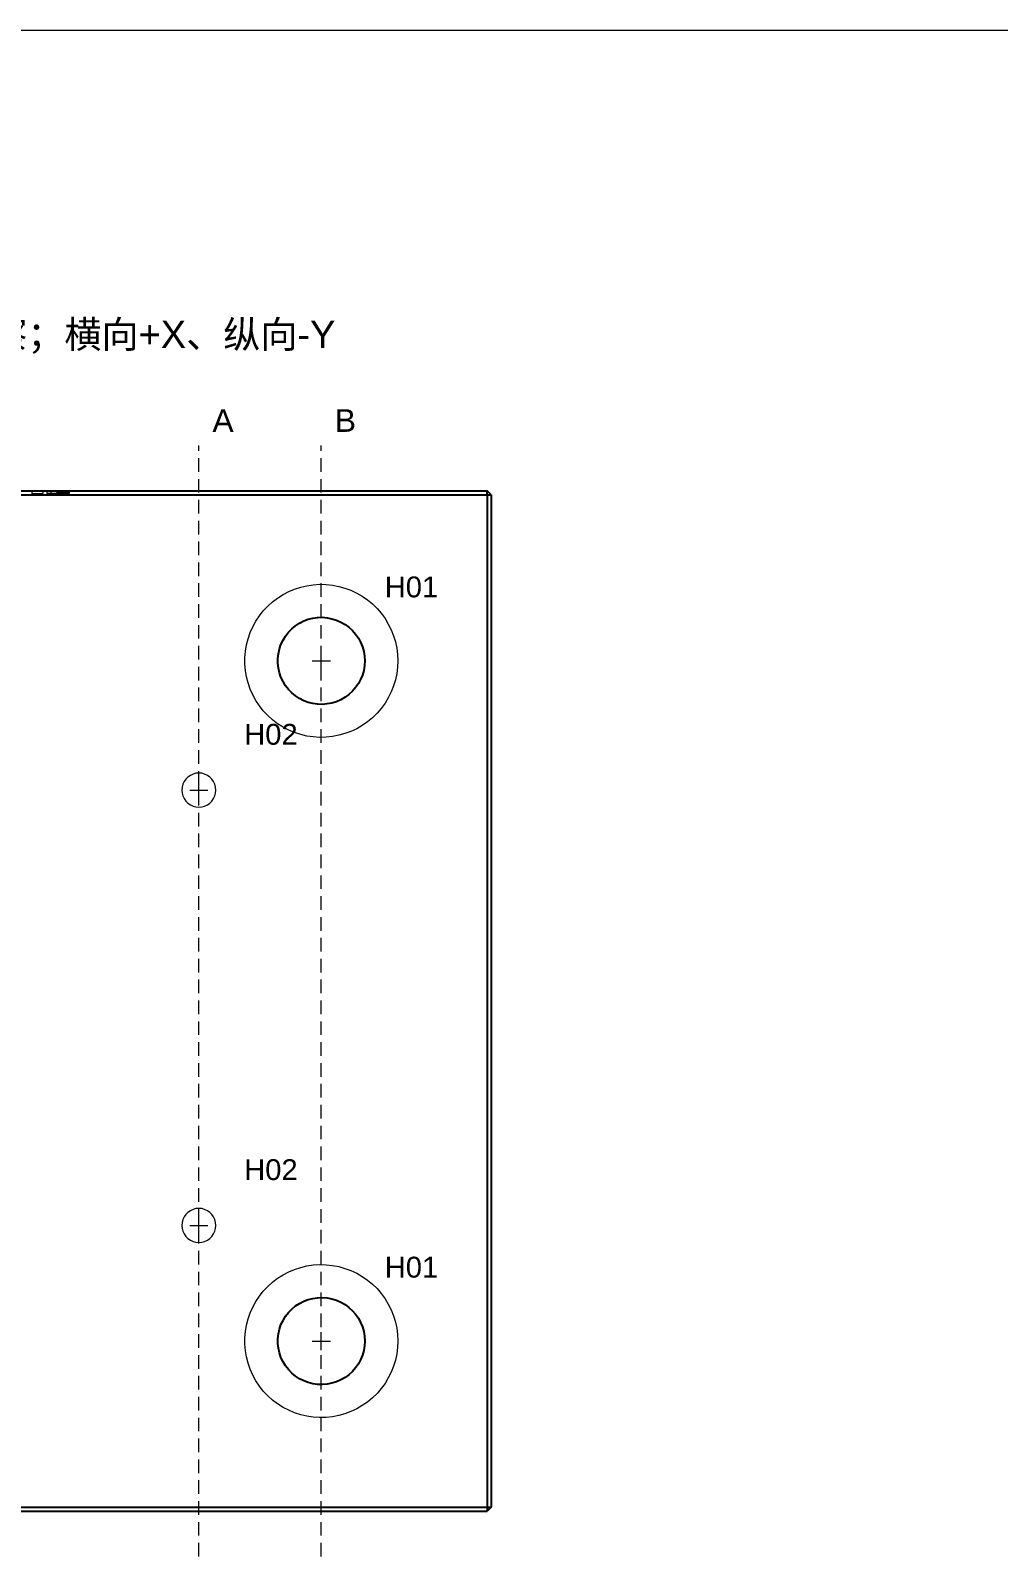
# Paper-space layout '04_孔表及加工说明' of a CAD drawing. Header units: millimetres. Extents: x 8 to 412, y 8 to 289.
# Drawn here: x 116.4 to 223.2, y 120.7 to 289 of the extents above; entities that cross this region are included whole.
import ezdxf
from ezdxf.enums import TextEntityAlignment as Align

# ---------------------------------------------------------------- set-up
doc = ezdxf.new("R2010")
doc.units = ezdxf.units.MM
doc.linetypes.add('WP_HIDDEN', pattern=[2.3, 1.5, -0.8])
for name, color, linetype, lineweight in [('ANNOTATIONS', 7, 'CONTINUOUS', 18), ('HIDDEN', 7, 'WP_HIDDEN', 13), ('VISIBLE', 7, 'CONTINUOUS', 25)]:
    doc.layers.add(name, color=color, linetype=linetype, lineweight=lineweight)
doc.styles.add('CJK', font='Arial Unicode.ttf')

psp = doc.layouts.new('04_孔表及加工说明')

# ---------------------------------------------------------------- linework, layer by layer
at = {"layer": 'ANNOTATIONS'}
for p, q in [((412, 289), (8, 289)), ((148.5, 218.5), (148.5, 220.5)), ((147.5, 219.5), (149.5, 219.5)), ((135, 204.25), (135, 206.25)), ((134, 205.25), (136, 205.25)), ((135, 156.25), (135, 158.25)), ((134, 157.25), (136, 157.25)), ((148.5, 143.5), (148.5, 145.5)), ((147.5, 144.5), (149.5, 144.5))]:
    psp.add_line(p, q, dxfattribs=at)
at = {"layer": 'HIDDEN'}
for p, q in [((135, 120.75), (135, 243.25)), ((148.5, 120.75), (148.5, 243.25))]:
    psp.add_line(p, q, dxfattribs=at)
for points in [[(117.78, 238.25), (116.56, 238.25)], [(116.56, 238.25), (116.56, 237.95)], [(116.56, 237.95), (117.78, 237.95)], [(117.78, 238.25), (117.78, 237.95)], [(119.48, 238.25), (118.25, 238.25)], [(118.25, 238.25), (119.46, 238.25)], [(118.25, 238.25), (118.25, 237.95)], [(118.25, 237.95), (119.48, 237.95)], [(119.46, 237.95), (118.25, 237.95)], [(118.68, 238.25), (118.68, 237.95)], [(119.32, 238.25), (118.68, 238.25)], [(118.68, 238.25), (119.38, 238.25)], [(119.42, 238.25), (118.68, 238.25)], [(118.68, 238.25), (119.48, 238.25)], [(118.68, 237.95), (119.32, 237.95)], [(119.38, 237.95), (118.68, 237.95)], [(118.68, 237.95), (119.42, 237.95)], [(119.48, 237.95), (118.68, 237.95)], [(119.32, 238.25), (119.32, 237.95)], [(119.48, 238.25), (119.32, 238.25)], [(119.32, 237.95), (119.48, 237.95)], [(119.38, 238.25), (119.51, 238.25)], [(119.38, 238.25), (119.38, 237.95)], [(119.51, 237.95), (119.38, 237.95)], [(119.42, 238.25), (119.42, 237.95)], [(119.57, 238.25), (119.42, 238.25)], [(119.42, 237.95), (119.57, 237.95)], [(119.46, 238.25), (119.55, 238.25)], [(119.46, 238.25), (119.46, 237.95)], [(119.55, 237.95), (119.46, 237.95)], [(119.63, 238.25), (119.48, 238.25)], [(119.48, 238.25), (119.48, 237.95)], [(119.48, 238.25), (119.48, 237.95)], [(119.55, 238.25), (119.48, 238.25)], [(119.48, 238.25), (119.58, 238.25)], [(119.48, 237.95), (119.63, 237.95)], [(119.48, 237.95), (119.55, 237.95)], [(119.58, 237.95), (119.48, 237.95)], [(119.51, 238.25), (119.62, 238.25)], [(119.51, 238.25), (119.51, 237.95)], [(119.62, 237.95), (119.51, 237.95)], [(119.55, 238.25), (119.64, 238.25)], [(119.55, 238.25), (119.55, 237.95)], [(119.55, 238.25), (119.55, 237.95)], [(119.62, 238.25), (119.55, 238.25)], [(119.64, 237.95), (119.55, 237.95)], [(119.55, 237.95), (119.62, 237.95)], [(119.57, 238.25), (119.57, 237.95)], [(119.64, 238.25), (119.57, 238.25)], [(119.57, 237.95), (119.64, 237.95)], [(119.58, 238.25), (119.66, 238.25)], [(119.58, 238.25), (119.58, 237.95)], [(119.66, 237.95), (119.58, 237.95)], [(119.62, 238.25), (119.62, 237.95)], [(119.68, 238.25), (119.62, 238.25)], [(119.62, 238.25), (119.67, 238.25)], [(119.62, 237.95), (119.68, 237.95)], [(119.67, 237.95), (119.62, 237.95)], [(119.7, 238.25), (119.63, 238.25)], [(119.63, 238.25), (119.63, 237.95)], [(119.63, 237.95), (119.7, 237.95)], [(119.64, 238.25), (119.72, 238.25)], [(119.64, 238.25), (119.64, 237.95)], [(119.64, 238.25), (119.64, 237.95)], [(119.7, 238.25), (119.64, 238.25)], [(119.72, 237.95), (119.64, 237.95)], [(119.64, 237.95), (119.7, 237.95)], [(119.66, 238.25), (119.72, 238.25)], [(119.66, 238.25), (119.66, 237.95)], [(119.72, 237.95), (119.66, 237.95)], [(119.67, 238.25), (119.71, 238.25)], [(119.67, 238.25), (119.67, 237.95)], [(119.71, 237.95), (119.67, 237.95)], [(119.68, 238.25), (119.68, 237.95)], [(119.73, 238.25), (119.68, 238.25)], [(119.68, 237.95), (119.73, 237.95)], [(119.77, 238.25), (119.7, 238.25)], [(119.7, 238.25), (119.7, 237.95)], [(119.7, 238.25), (119.7, 237.95)], [(119.75, 238.25), (119.7, 238.25)], [(119.7, 237.95), (119.77, 237.95)], [(119.7, 237.95), (119.75, 237.95)], [(119.71, 238.25), (119.75, 238.25)], [(119.71, 238.25), (119.71, 237.95)], [(119.75, 237.95), (119.71, 237.95)], [(119.72, 238.25), (119.79, 238.25)], [(119.72, 238.25), (119.72, 237.95)], [(119.72, 238.25), (119.77, 238.25)], [(119.72, 238.25), (119.72, 237.95)], [(119.79, 237.95), (119.72, 237.95)], [(119.77, 237.95), (119.72, 237.95)], [(119.73, 238.25), (119.73, 237.95)], [(119.77, 238.25), (119.73, 238.25)], [(119.73, 237.95), (119.77, 237.95)], [(119.75, 238.25), (119.78, 238.25)], [(119.75, 238.25), (119.75, 237.95)], [(119.75, 238.25), (119.75, 237.95)], [(119.81, 238.25), (119.75, 238.25)], [(119.78, 237.95), (119.75, 237.95)], [(119.75, 237.95), (119.81, 237.95)], [(119.83, 238.25), (119.77, 238.25)], [(119.77, 238.25), (119.77, 237.95)], [(119.77, 238.25), (119.77, 237.95)], [(119.81, 238.25), (119.77, 238.25)], [(119.77, 238.25), (119.84, 238.25)], [(119.77, 238.25), (119.77, 237.95)], [(119.77, 237.95), (119.83, 237.95)], [(119.77, 237.95), (119.81, 237.95)], [(119.84, 237.95), (119.77, 237.95)], [(119.78, 238.25), (119.82, 238.25)], [(119.78, 238.25), (119.78, 237.95)], [(119.82, 237.95), (119.78, 237.95)], [(119.79, 238.25), (119.87, 238.25)], [(119.79, 238.25), (119.79, 237.95)], [(119.87, 237.95), (119.79, 237.95)], [(119.81, 238.25), (119.81, 237.95)], [(119.85, 238.25), (119.81, 238.25)], [(119.81, 238.25), (119.81, 237.95)], [(119.85, 238.25), (119.81, 238.25)], [(119.81, 237.95), (119.85, 237.95)], [(119.81, 237.95), (119.85, 237.95)], [(119.82, 238.25), (119.86, 238.25)], [(119.82, 238.25), (119.82, 237.95)], [(119.86, 237.95), (119.82, 237.95)], [(119.89, 238.25), (119.83, 238.25)], [(119.83, 238.25), (119.83, 237.95)], [(119.83, 237.95), (119.89, 237.95)], [(119.84, 238.25), (119.91, 238.25)], [(119.84, 238.25), (119.84, 237.95)], [(119.91, 237.95), (119.84, 237.95)], [(119.85, 238.25), (119.85, 237.95)], [(119.88, 238.25), (119.85, 238.25)], [(119.85, 238.25), (119.85, 237.95)], [(119.9, 238.25), (119.85, 238.25)], [(119.85, 237.95), (119.88, 237.95)], [(119.85, 237.95), (119.9, 237.95)], [(119.86, 238.25), (119.89, 238.25)], [(119.86, 238.25), (119.86, 237.95)], [(119.89, 237.95), (119.86, 237.95)], [(119.87, 238.25), (119.93, 238.25)], [(119.87, 238.25), (119.87, 237.95)], [(119.93, 237.95), (119.87, 237.95)], [(119.88, 238.25), (119.88, 237.95)], [(119.91, 238.25), (119.88, 238.25)], [(119.88, 237.95), (119.91, 237.95)], [(119.95, 238.25), (119.89, 238.25)], [(119.89, 238.25), (119.89, 237.95)], [(119.89, 238.25), (119.93, 238.25)], [(119.89, 238.25), (119.89, 237.95)], [(119.89, 237.95), (119.95, 237.95)], [(119.93, 237.95), (119.89, 237.95)], [(119.9, 238.25), (119.9, 237.95)], [(119.94, 238.25), (119.9, 238.25)], [(119.9, 237.95), (119.94, 237.95)], [(119.91, 238.25), (119.91, 237.95)], [(119.94, 238.25), (119.91, 238.25)], [(119.91, 238.25), (119.97, 238.25)], [(119.91, 238.25), (119.91, 237.95)], [(119.91, 237.95), (119.94, 237.95)], [(119.97, 237.95), (119.91, 237.95)], [(119.93, 238.25), (120, 238.25)], [(119.93, 238.25), (119.93, 237.95)], [(119.93, 238.25), (119.96, 238.25)], [(119.93, 238.25), (119.93, 237.95)], [(120, 237.95), (119.93, 237.95)], [(119.96, 237.95), (119.93, 237.95)], [(119.94, 238.25), (119.94, 237.95)], [(119.97, 238.25), (119.94, 238.25)], [(119.94, 238.25), (119.94, 237.95)], [(119.97, 238.25), (119.94, 238.25)], [(119.94, 237.95), (119.97, 237.95)], [(119.94, 237.95), (119.97, 237.95)], [(120, 238.25), (119.95, 238.25)], [(119.95, 238.25), (119.95, 237.95)], [(119.95, 237.95), (120, 237.95)], [(119.96, 238.25), (119.98, 238.25)], [(119.96, 238.25), (119.96, 237.95)], [(119.98, 237.95), (119.96, 237.95)], [(119.97, 238.25), (119.97, 237.95)], [(119.99, 238.25), (119.97, 238.25)], [(119.97, 238.25), (119.97, 237.95)], [(120.01, 238.25), (119.97, 238.25)], [(119.97, 238.25), (120.02, 238.25)], [(119.97, 238.25), (119.97, 237.95)], [(119.97, 237.95), (119.99, 237.95)], [(119.97, 237.95), (120.01, 237.95)], [(120.02, 237.95), (119.97, 237.95)], [(119.98, 238.25), (120.01, 238.25)], [(119.98, 238.25), (119.98, 237.95)], [(120.01, 237.95), (119.98, 237.95)], [(119.99, 238.25), (119.99, 237.95)], [(120.01, 238.25), (119.99, 238.25)], [(119.99, 237.95), (120.01, 237.95)], [(120.05, 238.25), (120, 238.25)], [(120, 238.25), (120.06, 238.25)], [(120, 238.25), (120, 237.95)], [(120, 238.25), (120, 237.95)], [(120.06, 237.95), (120, 237.95)], [(120, 237.95), (120.05, 237.95)], [(120.01, 238.25), (120.01, 237.95)], [(120.03, 238.25), (120.01, 238.25)], [(120.01, 238.25), (120.03, 238.25)], [(120.01, 238.25), (120.01, 237.95)], [(120.01, 238.25), (120.01, 237.95)], [(120.04, 238.25), (120.01, 238.25)], [(120.01, 237.95), (120.03, 237.95)], [(120.03, 237.95), (120.01, 237.95)], [(120.01, 237.95), (120.04, 237.95)], [(120.02, 238.25), (120.04, 238.25)], [(120.02, 238.25), (120.02, 237.95)], [(120.04, 237.95), (120.02, 237.95)], [(120.03, 238.25), (120.03, 237.95)], [(120.05, 238.25), (120.03, 238.25)], [(120.03, 238.25), (120.05, 238.25)], [(120.03, 238.25), (120.03, 237.95)], [(120.03, 237.95), (120.05, 237.95)], [(120.05, 237.95), (120.03, 237.95)], [(120.04, 238.25), (120.04, 237.95)], [(120.07, 238.25), (120.04, 238.25)], [(120.04, 238.25), (120.07, 238.25)], [(120.04, 238.25), (120.04, 237.95)], [(120.04, 237.95), (120.07, 237.95)], [(120.07, 237.95), (120.04, 237.95)], [(120.1, 238.25), (120.05, 238.25)], [(120.05, 238.25), (120.05, 237.95)], [(120.05, 238.25), (120.05, 237.95)], [(120.07, 238.25), (120.05, 238.25)], [(120.05, 238.25), (120.06, 238.25)], [(120.05, 238.25), (120.05, 237.95)], [(120.05, 237.95), (120.1, 237.95)], [(120.05, 237.95), (120.07, 237.95)], [(120.06, 237.95), (120.05, 237.95)], [(120.06, 238.25), (120.11, 238.25)], [(120.06, 238.25), (120.06, 237.95)], [(120.06, 238.25), (120.08, 238.25)], [(120.06, 238.25), (120.06, 237.95)], [(120.11, 237.95), (120.06, 237.95)], [(120.08, 237.95), (120.06, 237.95)], [(120.07, 238.25), (120.07, 237.95)], [(120.08, 238.25), (120.07, 238.25)], [(120.07, 238.25), (120.07, 237.95)], [(120.1, 238.25), (120.07, 238.25)], [(120.07, 238.25), (120.09, 238.25)], [(120.07, 238.25), (120.07, 237.95)], [(120.07, 237.95), (120.08, 237.95)], [(120.07, 237.95), (120.1, 237.95)], [(120.09, 237.95), (120.07, 237.95)], [(120.08, 238.25), (120.15, 238.25)], [(120.14, 238.25), (120.08, 238.25)], [(120.08, 238.25), (120.08, 237.95)], [(120.08, 238.25), (120.08, 237.95)], [(120.09, 238.25), (120.08, 238.25)], [(120.08, 238.25), (120.09, 238.25)], [(120.08, 238.25), (120.08, 237.95)], [(120.08, 237.95), (120.14, 237.95)], [(120.15, 237.95), (120.08, 237.95)], [(120.08, 237.95), (120.09, 237.95)], [(120.09, 237.95), (120.08, 237.95)], [(120.09, 238.25), (120.09, 237.95)], [(120.1, 238.25), (120.09, 238.25)], [(120.09, 238.25), (120.1, 238.25)], [(120.09, 238.25), (120.09, 237.95)], [(120.09, 238.25), (120.11, 238.25)], [(120.09, 238.25), (120.09, 237.95)], [(120.09, 237.95), (120.1, 237.95)], [(120.1, 237.95), (120.09, 237.95)], [(120.11, 237.95), (120.09, 237.95)], [(120.15, 238.25), (120.1, 238.25)], [(120.1, 238.25), (120.1, 237.95)], [(120.1, 238.25), (120.1, 237.95)], [(120.11, 238.25), (120.1, 238.25)], [(120.1, 238.25), (120.11, 238.25)], [(120.1, 238.25), (120.1, 237.95)], [(120.1, 238.25), (120.1, 237.95)], [(120.13, 238.25), (120.1, 238.25)], [(120.1, 237.95), (120.15, 237.95)], [(120.1, 237.95), (120.11, 237.95)], [(120.11, 237.95), (120.1, 237.95)], [(120.1, 237.95), (120.13, 237.95)], [(120.11, 238.25), (120.16, 238.25)], [(120.11, 238.25), (120.11, 237.95)], [(120.11, 238.25), (120.11, 237.95)], [(120.11, 238.25), (120.11, 238.25)], [(120.11, 238.25), (120.11, 237.95)], [(120.11, 238.25), (120.11, 238.25)], [(120.11, 238.25), (120.11, 237.95)], [(120.11, 238.25), (120.11, 238.25)], [(120.11, 238.25), (120.11, 237.95)], [(120.11, 238.25), (120.11, 238.25)], [(120.11, 238.25), (120.11, 237.95)], [(120.11, 238.25), (120.13, 238.25)], [(120.11, 238.25), (120.11, 237.95)], [(120.16, 237.95), (120.11, 237.95)], [(120.11, 237.95), (120.11, 237.95)], [(120.11, 237.95), (120.11, 237.95)], [(120.11, 237.95), (120.11, 237.95)], [(120.11, 237.95), (120.11, 237.95)], [(120.13, 237.95), (120.11, 237.95)], [(120.13, 238.25), (120.13, 237.95)], [(120.15, 238.25), (120.13, 238.25)], [(120.13, 238.25), (120.15, 238.25)], [(120.13, 238.25), (120.13, 237.95)], [(120.13, 237.95), (120.15, 237.95)], [(120.15, 237.95), (120.13, 237.95)], [(120.19, 238.25), (120.14, 238.25)], [(120.14, 238.25), (120.14, 237.95)], [(120.14, 237.95), (120.19, 237.95)], [(120.2, 238.25), (120.15, 238.25)], [(120.15, 238.25), (120.22, 238.25)], [(120.15, 238.25), (120.15, 237.95)], [(120.15, 238.25), (120.15, 237.95)], [(120.15, 238.25), (120.15, 237.95)], [(120.17, 238.25), (120.15, 238.25)], [(120.15, 238.25), (120.17, 238.25)], [(120.15, 238.25), (120.15, 237.95)], [(120.22, 237.95), (120.15, 237.95)], [(120.15, 237.95), (120.2, 237.95)], [(120.15, 237.95), (120.17, 237.95)], [(120.17, 237.95), (120.15, 237.95)], [(120.16, 238.25), (120.21, 238.25)], [(120.16, 238.25), (120.16, 237.95)], [(120.21, 237.95), (120.16, 237.95)], [(120.17, 238.25), (120.17, 237.95)], [(120.19, 238.25), (120.17, 238.25)], [(120.17, 238.25), (120.18, 238.25)], [(120.17, 238.25), (120.17, 237.95)], [(120.17, 237.95), (120.19, 237.95)], [(120.18, 237.95), (120.17, 237.95)], [(120.18, 238.25), (120.2, 238.25)], [(120.18, 238.25), (120.18, 237.95)], [(120.2, 237.95), (120.18, 237.95)], [(120.23, 238.25), (120.19, 238.25)], [(120.19, 238.25), (120.19, 237.95)], [(120.19, 238.25), (120.19, 237.95)], [(120.21, 238.25), (120.19, 238.25)], [(120.19, 237.95), (120.23, 237.95)], [(120.19, 237.95), (120.21, 237.95)], [(120.24, 238.25), (120.2, 238.25)], [(120.2, 238.25), (120.2, 237.95)], [(120.2, 238.25), (120.21, 238.25)], [(120.2, 238.25), (120.2, 237.95)], [(120.2, 237.95), (120.24, 237.95)], [(120.21, 237.95), (120.2, 237.95)], [(120.21, 238.25), (120.25, 238.25)], [(120.21, 238.25), (120.21, 237.95)], [(120.21, 238.25), (120.21, 237.95)], [(120.22, 238.25), (120.21, 238.25)], [(120.21, 238.25), (120.22, 238.25)], [(120.21, 238.25), (120.21, 237.95)], [(120.25, 237.95), (120.21, 237.95)], [(120.21, 237.95), (120.22, 237.95)], [(120.22, 237.95), (120.21, 237.95)], [(120.22, 238.25), (120.28, 238.25)], [(120.22, 238.25), (120.22, 237.95)], [(120.22, 238.25), (120.22, 237.95)], [(120.23, 238.25), (120.22, 238.25)], [(120.22, 238.25), (120.23, 238.25)], [(120.22, 238.25), (120.22, 237.95)], [(120.28, 237.95), (120.22, 237.95)], [(120.22, 237.95), (120.23, 237.95)], [(120.23, 237.95), (120.22, 237.95)], [(120.28, 238.25), (120.23, 238.25)], [(120.23, 238.25), (120.23, 237.95)], [(120.23, 238.25), (120.23, 237.95)], [(120.24, 238.25), (120.23, 238.25)], [(120.23, 238.25), (120.24, 238.25)], [(120.23, 238.25), (120.23, 237.95)], [(120.23, 237.95), (120.28, 237.95)], [(120.23, 237.95), (120.24, 237.95)], [(120.24, 237.95), (120.23, 237.95)], [(120.28, 238.25), (120.24, 238.25)], [(120.24, 238.25), (120.24, 237.95)], [(120.24, 238.25), (120.24, 237.95)], [(120.24, 238.25), (120.24, 238.25)], [(120.24, 238.25), (120.24, 237.95)], [(120.25, 238.25), (120.24, 238.25)], [(120.24, 238.25), (120.25, 238.25)], [(120.24, 238.25), (120.24, 237.95)], [(120.24, 238.25), (120.24, 238.25)], [(120.24, 238.25), (120.24, 237.95)], [(120.24, 238.25), (120.24, 238.25)], [(120.24, 238.25), (120.24, 237.95)], [(120.24, 237.95), (120.28, 237.95)], [(120.24, 237.95), (120.24, 237.95)], [(120.24, 237.95), (120.25, 237.95)], [(120.25, 237.95), (120.24, 237.95)], [(120.24, 237.95), (120.24, 237.95)], [(120.24, 237.95), (120.24, 237.95)], [(120.25, 238.25), (120.3, 238.25)], [(120.25, 238.25), (120.25, 237.95)], [(120.25, 238.25), (120.25, 237.95)], [(120.3, 237.95), (120.25, 237.95)], [(120.32, 238.25), (120.28, 238.25)], [(120.28, 238.25), (120.34, 238.25)], [(120.32, 238.25), (120.28, 238.25)], [(120.28, 238.25), (120.28, 237.95)], [(120.28, 238.25), (120.28, 237.95)], [(120.28, 238.25), (120.28, 237.95)], [(120.28, 237.95), (120.32, 237.95)], [(120.34, 237.95), (120.28, 237.95)], [(120.28, 237.95), (120.32, 237.95)], [(120.3, 238.25), (120.34, 238.25)], [(120.3, 238.25), (120.3, 237.95)], [(120.34, 237.95), (120.3, 237.95)], [(120.36, 238.25), (120.32, 238.25)], [(120.36, 238.25), (120.32, 238.25)], [(120.32, 238.25), (120.32, 237.95)], [(120.32, 238.25), (120.32, 237.95)], [(120.32, 237.95), (120.36, 237.95)], [(120.32, 237.95), (120.36, 237.95)], [(120.34, 238.25), (120.39, 238.25)], [(120.34, 238.25), (120.37, 238.25)], [(120.34, 238.25), (120.34, 237.95)], [(120.34, 238.25), (120.34, 237.95)], [(120.37, 237.95), (120.34, 237.95)], [(120.39, 237.95), (120.34, 237.95)], [(120.39, 238.25), (120.36, 238.25)], [(120.39, 238.25), (120.36, 238.25)], [(120.36, 238.25), (120.36, 237.95)], [(120.36, 238.25), (120.36, 237.95)], [(120.36, 237.95), (120.39, 237.95)], [(120.36, 237.95), (120.39, 237.95)], [(120.37, 238.25), (120.41, 238.25)], [(120.37, 238.25), (120.37, 237.95)], [(120.41, 237.95), (120.37, 237.95)], [(120.42, 238.25), (120.39, 238.25)], [(120.39, 238.25), (120.44, 238.25)], [(120.42, 238.25), (120.39, 238.25)], [(120.39, 238.25), (120.39, 237.95)], [(120.39, 238.25), (120.39, 237.95)], [(120.39, 238.25), (120.39, 237.95)], [(120.39, 237.95), (120.42, 237.95)], [(120.44, 237.95), (120.39, 237.95)], [(120.39, 237.95), (120.42, 237.95)], [(120.41, 238.25), (120.44, 238.25)], [(120.41, 238.25), (120.41, 237.95)], [(120.44, 237.95), (120.41, 237.95)], [(120.46, 238.25), (120.42, 238.25)], [(120.45, 238.25), (120.42, 238.25)], [(120.42, 238.25), (120.42, 237.95)], [(120.42, 238.25), (120.42, 237.95)], [(120.42, 237.95), (120.45, 237.95)], [(120.42, 237.95), (120.46, 237.95)], [(120.44, 238.25), (120.49, 238.25)], [(120.44, 238.25), (120.46, 238.25)], [(120.44, 238.25), (120.44, 237.95)], [(120.44, 238.25), (120.44, 237.95)], [(120.46, 237.95), (120.44, 237.95)], [(120.49, 237.95), (120.44, 237.95)], [(120.47, 238.25), (120.45, 238.25)], [(120.45, 238.25), (120.45, 237.95)], [(120.45, 237.95), (120.47, 237.95)], [(120.49, 238.25), (120.46, 238.25)], [(120.46, 238.25), (120.48, 238.25)], [(120.46, 238.25), (120.46, 237.95)], [(120.46, 238.25), (120.46, 237.95)], [(120.48, 237.95), (120.46, 237.95)], [(120.46, 237.95), (120.49, 237.95)], [(120.49, 238.25), (120.47, 238.25)], [(120.47, 238.25), (120.47, 237.95)], [(120.47, 237.95), (120.49, 237.95)], [(120.48, 238.25), (120.5, 238.25)], [(120.48, 238.25), (120.48, 237.95)], [(120.5, 237.95), (120.48, 237.95)], [(120.51, 238.25), (120.49, 238.25)], [(120.49, 238.25), (120.53, 238.25)], [(120.5, 238.25), (120.49, 238.25)], [(120.49, 238.25), (120.49, 237.95)], [(120.49, 238.25), (120.49, 237.95)], [(120.49, 238.25), (120.49, 237.95)], [(120.49, 237.95), (120.5, 237.95)], [(120.53, 237.95), (120.49, 237.95)], [(120.49, 237.95), (120.51, 237.95)], [(120.52, 238.25), (120.5, 238.25)], [(120.5, 238.25), (120.51, 238.25)], [(120.5, 238.25), (120.5, 237.95)], [(120.5, 238.25), (120.5, 237.95)], [(120.51, 237.95), (120.5, 237.95)], [(120.5, 237.95), (120.52, 237.95)], [(120.54, 238.25), (120.51, 238.25)], [(120.51, 238.25), (120.52, 238.25)], [(120.51, 238.25), (120.51, 237.95)], [(120.51, 238.25), (120.51, 237.95)], [(120.52, 237.95), (120.51, 237.95)], [(120.51, 237.95), (120.54, 237.95)], [(120.53, 238.25), (120.52, 238.25)], [(120.52, 238.25), (120.53, 238.25)], [(120.52, 238.25), (120.52, 237.95)], [(120.52, 238.25), (120.52, 237.95)], [(120.53, 237.95), (120.52, 237.95)], [(120.52, 237.95), (120.53, 237.95)], [(120.53, 238.25), (120.57, 238.25)], [(120.53, 238.25), (120.53, 238.25)], [(120.53, 238.25), (120.53, 238.25)], [(120.53, 238.25), (120.53, 238.25)], [(120.53, 238.25), (120.53, 237.95)], [(120.53, 238.25), (120.53, 237.95)], [(120.53, 238.25), (120.53, 237.95)], [(120.53, 238.25), (120.53, 237.95)], [(120.53, 238.25), (120.53, 237.95)], [(120.53, 237.95), (120.53, 237.95)], [(120.53, 237.95), (120.53, 237.95)], [(120.53, 237.95), (120.53, 237.95)], [(120.57, 237.95), (120.53, 237.95)], [(120.57, 238.25), (120.54, 238.25)], [(120.54, 238.25), (120.54, 237.95)], [(120.54, 237.95), (120.57, 237.95)], [(120.59, 238.25), (120.57, 238.25)], [(120.57, 238.25), (120.6, 238.25)], [(120.57, 238.25), (120.57, 237.95)], [(120.57, 238.25), (120.57, 237.95)], [(120.6, 237.95), (120.57, 237.95)], [(120.57, 237.95), (120.59, 237.95)], [(120.62, 238.25), (120.59, 238.25)], [(120.59, 238.25), (120.59, 237.95)], [(120.59, 237.95), (120.62, 237.95)], [(120.6, 238.25), (120.63, 238.25)], [(120.6, 238.25), (120.6, 237.95)], [(120.63, 237.95), (120.6, 237.95)], [(120.63, 238.25), (120.62, 238.25)], [(120.62, 238.25), (120.62, 237.95)], [(120.62, 237.95), (120.63, 237.95)], [(120.65, 238.25), (120.63, 238.25)], [(120.63, 238.25), (120.65, 238.25)], [(120.63, 238.25), (120.63, 237.95)], [(120.63, 238.25), (120.63, 237.95)], [(120.65, 237.95), (120.63, 237.95)], [(120.63, 237.95), (120.65, 237.95)], [(120.66, 238.25), (120.65, 238.25)], [(120.65, 238.25), (120.67, 238.25)], [(120.65, 238.25), (120.65, 237.95)], [(120.65, 238.25), (120.65, 237.95)], [(120.67, 237.95), (120.65, 237.95)], [(120.65, 237.95), (120.66, 237.95)], [(120.68, 238.25), (120.66, 238.25)], [(120.66, 238.25), (120.66, 237.95)], [(120.66, 237.95), (120.68, 237.95)], [(120.67, 238.25), (120.68, 238.25)], [(120.67, 238.25), (120.67, 237.95)], [(120.68, 237.95), (120.67, 237.95)], [(120.68, 238.25), (120.68, 238.25)], [(120.69, 238.25), (120.68, 238.25)], [(120.68, 238.25), (120.69, 238.25)], [(120.68, 238.25), (120.68, 237.95)], [(120.68, 238.25), (120.68, 237.95)], [(120.68, 238.25), (120.68, 237.95)], [(120.69, 237.95), (120.68, 237.95)], [(120.68, 237.95), (120.69, 237.95)], [(120.68, 237.95), (120.68, 237.95)], [(120.69, 238.25), (120.69, 238.25)], [(120.69, 238.25), (120.69, 238.25)], [(120.69, 238.25), (120.69, 237.95)], [(120.69, 238.25), (120.69, 237.95)], [(120.69, 238.25), (120.69, 237.95)], [(120.69, 237.95), (120.69, 237.95)], [(120.69, 237.95), (120.69, 237.95)], [(156.94, 219.5), (156.91, 218.79), (156.82, 218.09), (156.67, 217.4), (156.47, 216.73), (156.21, 216.07), (155.89, 215.44), (155.53, 214.83), (155.11, 214.26), (154.65, 213.72), (154.15, 213.23), (153.6, 212.78), (153.02, 212.38), (152.41, 212.02), (151.77, 211.72), (151.11, 211.48), (150.43, 211.29), (149.73, 211.15), (149.03, 211.08), (148.32, 211.06), (147.62, 211.11), (146.92, 211.21), (146.23, 211.37), (145.56, 211.59), (144.91, 211.87), (144.28, 212.19), (143.68, 212.57), (143.12, 213), (142.6, 213.47), (142.11, 213.99), (141.67, 214.54), (141.28, 215.13), (140.94, 215.75), (140.66, 216.39), (140.42, 217.06), (140.25, 217.75), (140.13, 218.44), (140.07, 219.15), (140.07, 219.85), (140.13, 220.56), (140.25, 221.25), (140.42, 221.94), (140.66, 222.61), (140.94, 223.25), (141.28, 223.87), (141.67, 224.46), (142.11, 225.01), (142.6, 225.53), (143.12, 226), (143.68, 226.43), (144.28, 226.81), (144.91, 227.13), (145.56, 227.41), (146.23, 227.63), (146.92, 227.79), (147.62, 227.89), (148.32, 227.94), (149.03, 227.92), (149.73, 227.85), (150.43, 227.71), (151.11, 227.52), (151.77, 227.28), (152.41, 226.98), (153.02, 226.62), (153.6, 226.22), (154.15, 225.77), (154.65, 225.28), (155.11, 224.74), (155.53, 224.17), (155.89, 223.56), (156.21, 222.93), (156.47, 222.27), (156.67, 221.6), (156.82, 220.91), (156.91, 220.21), (156.94, 219.5)], [(133.12, 205.25), (133.15, 204.92), (133.24, 204.61), (133.38, 204.31), (133.56, 204.04), (133.79, 203.81), (134.06, 203.63), (134.36, 203.49), (134.67, 203.4), (135, 203.38), (135.33, 203.4), (135.64, 203.49), (135.94, 203.63), (136.21, 203.81), (136.44, 204.04), (136.62, 204.31), (136.76, 204.61), (136.85, 204.92), (136.88, 205.25), (136.85, 205.58), (136.76, 205.89), (136.62, 206.19), (136.44, 206.46), (136.21, 206.69), (135.94, 206.87), (135.64, 207.01), (135.33, 207.1), (135, 207.12), (134.67, 207.1), (134.36, 207.01), (134.06, 206.87), (133.79, 206.69), (133.56, 206.46), (133.38, 206.19), (133.24, 205.89), (133.15, 205.58), (133.12, 205.25)], [(133.12, 157.25), (133.15, 156.92), (133.24, 156.61), (133.38, 156.31), (133.56, 156.04), (133.79, 155.81), (134.06, 155.63), (134.36, 155.49), (134.67, 155.4), (135, 155.38), (135.33, 155.4), (135.64, 155.49), (135.94, 155.63), (136.21, 155.81), (136.44, 156.04), (136.62, 156.31), (136.76, 156.61), (136.85, 156.92), (136.88, 157.25), (136.85, 157.58), (136.76, 157.89), (136.62, 158.19), (136.44, 158.46), (136.21, 158.69), (135.94, 158.87), (135.64, 159.01), (135.33, 159.1), (135, 159.12), (134.67, 159.1), (134.36, 159.01), (134.06, 158.87), (133.79, 158.69), (133.56, 158.46), (133.38, 158.19), (133.24, 157.89), (133.15, 157.58), (133.12, 157.25)], [(156.94, 144.5), (156.91, 143.79), (156.82, 143.09), (156.67, 142.4), (156.47, 141.73), (156.21, 141.07), (155.89, 140.44), (155.53, 139.83), (155.11, 139.26), (154.65, 138.72), (154.15, 138.23), (153.6, 137.78), (153.02, 137.38), (152.41, 137.02), (151.77, 136.72), (151.11, 136.48), (150.43, 136.29), (149.73, 136.15), (149.03, 136.08), (148.32, 136.06), (147.62, 136.11), (146.92, 136.21), (146.23, 136.37), (145.56, 136.59), (144.91, 136.87), (144.28, 137.19), (143.68, 137.57), (143.12, 138), (142.6, 138.47), (142.11, 138.99), (141.67, 139.54), (141.28, 140.13), (140.94, 140.75), (140.66, 141.39), (140.42, 142.06), (140.25, 142.75), (140.13, 143.44), (140.07, 144.15), (140.07, 144.85), (140.13, 145.56), (140.25, 146.25), (140.42, 146.94), (140.66, 147.61), (140.94, 148.25), (141.28, 148.87), (141.67, 149.46), (142.11, 150.01), (142.6, 150.53), (143.12, 151), (143.68, 151.43), (144.28, 151.81), (144.91, 152.13), (145.56, 152.41), (146.23, 152.63), (146.92, 152.79), (147.62, 152.89), (148.32, 152.94), (149.03, 152.92), (149.73, 152.85), (150.43, 152.71), (151.11, 152.52), (151.77, 152.28), (152.41, 151.98), (153.02, 151.62), (153.6, 151.22), (154.15, 150.77), (154.65, 150.28), (155.11, 149.74), (155.53, 149.17), (155.89, 148.56), (156.21, 147.93), (156.47, 147.27), (156.67, 146.6), (156.82, 145.91), (156.91, 145.21), (156.94, 144.5)]]:
    psp.add_lwpolyline(points, dxfattribs=at)
at = {"layer": 'VISIBLE'}
for points in [[(55.2, 238.25), (166.8, 238.25)], [(55.2, 237.8), (166.8, 237.8)], [(166.8, 237.8), (166.8, 238.25)], [(167.25, 237.8), (166.8, 238.25)], [(166.8, 237.8), (166.8, 126.2)], [(166.8, 237.8), (167.25, 237.8)], [(167.25, 237.8), (167.25, 126.2)], [(153.3, 219.5), (153.27, 218.97), (153.18, 218.45), (153.04, 217.94), (152.84, 217.45), (152.59, 216.99), (152.29, 216.55), (151.94, 216.15), (151.55, 215.79), (151.13, 215.48), (150.67, 215.22), (150.18, 215), (149.68, 214.85), (149.16, 214.75), (148.63, 214.7), (148.1, 214.72), (147.58, 214.79), (147.07, 214.92), (146.57, 215.1), (146.1, 215.34), (145.66, 215.63), (145.25, 215.97), (144.88, 216.35), (144.56, 216.76), (144.28, 217.22), (144.05, 217.69), (143.88, 218.19), (143.77, 218.71), (143.71, 219.24), (143.71, 219.76), (143.77, 220.29), (143.88, 220.81), (144.05, 221.31), (144.28, 221.78), (144.56, 222.24), (144.88, 222.65), (145.25, 223.03), (145.66, 223.37), (146.1, 223.66), (146.57, 223.9), (147.07, 224.08), (147.58, 224.21), (148.1, 224.28), (148.63, 224.3), (149.16, 224.25), (149.68, 224.15), (150.18, 224), (150.67, 223.78), (151.13, 223.52), (151.55, 223.21), (151.94, 222.85), (152.29, 222.45), (152.59, 222.01), (152.84, 221.55), (153.04, 221.06), (153.18, 220.55), (153.27, 220.03), (153.3, 219.5)], [(153.3, 144.5), (153.27, 143.97), (153.18, 143.45), (153.04, 142.94), (152.84, 142.45), (152.59, 141.99), (152.29, 141.55), (151.94, 141.15), (151.55, 140.79), (151.13, 140.48), (150.67, 140.22), (150.18, 140), (149.68, 139.85), (149.16, 139.75), (148.63, 139.7), (148.1, 139.72), (147.58, 139.79), (147.07, 139.92), (146.57, 140.1), (146.1, 140.34), (145.66, 140.63), (145.25, 140.97), (144.88, 141.35), (144.56, 141.76), (144.28, 142.22), (144.05, 142.69), (143.88, 143.19), (143.77, 143.71), (143.71, 144.24), (143.71, 144.76), (143.77, 145.29), (143.88, 145.81), (144.05, 146.31), (144.28, 146.78), (144.56, 147.24), (144.88, 147.65), (145.25, 148.03), (145.66, 148.37), (146.1, 148.66), (146.57, 148.9), (147.07, 149.08), (147.58, 149.21), (148.1, 149.28), (148.63, 149.3), (149.16, 149.25), (149.68, 149.15), (150.18, 149), (150.67, 148.78), (151.13, 148.52), (151.55, 148.21), (151.94, 147.85), (152.29, 147.45), (152.59, 147.01), (152.84, 146.55), (153.04, 146.06), (153.18, 145.55), (153.27, 145.03), (153.3, 144.5)], [(55.2, 126.2), (166.8, 126.2)], [(166.8, 126.2), (166.8, 125.75)], [(166.8, 126.2), (167.25, 126.2)], [(167.25, 126.2), (166.8, 125.75)], [(55.2, 125.75), (166.8, 125.75)]]:
    psp.add_lwpolyline(points, dxfattribs=at)

# ---------------------------------------------------------------- texts
at = {"layer": 'ANNOTATIONS', "style": 'CJK'}
psp.add_text('底视图 1.5:1：沿+Z观察；横向+X、纵向-Y', height=3, dxfattribs=at).set_placement((111, 254), align=Align.CENTER)
for s, height, p in [('A', 2.5, (136.5, 244.75)), ('B', 2.5, (150, 244.75)), ('H01', 2.3, (155.5, 226.5)), ('H02', 2.3, (140, 210.25)), ('H02', 2.3, (140, 162.25)), ('H01', 2.3, (155.5, 151.5))]:
    psp.add_text(s, height=height, dxfattribs=at).set_placement(p)

doc.saveas('drawing.dxf')
